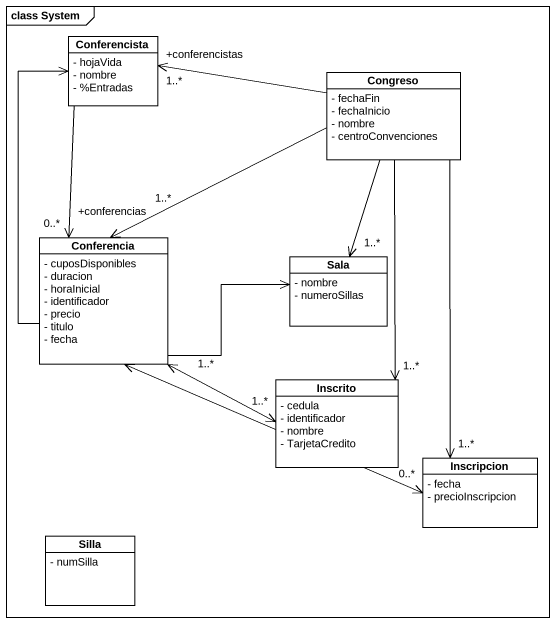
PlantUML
@startuml
mainframe class System
hide circle
hide empty members
skinparam classAttributeIconSize 0
class Conferencista {
  - hojaVida
  - nombre
  - %Entradas
}
class Congreso {
  - fechaFin
  - fechaInicio
  - nombre
  - centroConvenciones
}
class Conferencia {
  - cuposDisponibles
  - duracion
  - horaInicial
  - identificador
  - precio
  - titulo
  - fecha
}
class Sala {
  - nombre
  - numeroSillas
}
class Inscrito {
  - cedula
  - identificador
  - nombre
  - TarjetaCredito
}
class Inscripcion {
  - fecha
  - precioInscripcion
}
class Silla {
  - numSilla
}
Conferencista --> "+conferencias\n0..*" Conferencia
Congreso -left-> "+conferencistas\n1..*" Conferencista
Congreso --> "1..*" Conferencia
Congreso --> "1..*" Sala
Congreso --> "1..*" Inscrito
Congreso --> "1..*" Inscripcion
Conferencia -up-> Conferencista
Conferencia -right-> Sala
Conferencia "1..*" <-right-> "1..*" Inscrito
Conferencia <-right-> "0..*" Inscripcion
@enduml
